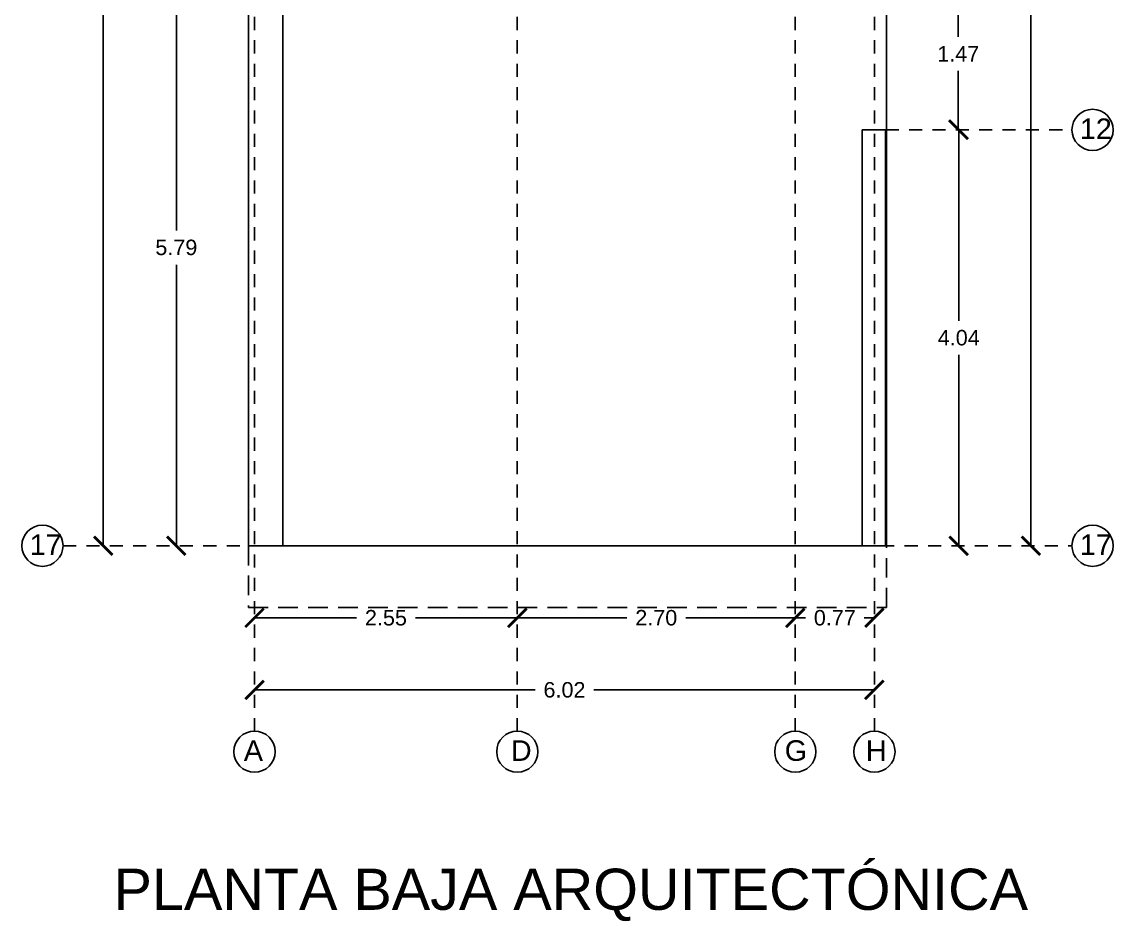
# Model space of a CAD drawing. Header units: metres. Extents: x -5 to 105, y 23 to 139.
# Drawn here: x 22.56 to 33.16, y 116.49 to 125.22 of the extents above; entities that cross this region are included whole.
import ezdxf

# ---------------------------------------------------------------- set-up
doc = ezdxf.new("R2010")
doc.units = ezdxf.units.M
doc.linetypes.add('DASHED2', pattern=[9.525, 6.35, -3.175])
for name, color, linetype in [('Cotas', 1, 'Continuous'), ('Ejes', 30, 'DASHED2'), ('Muros', 8, 'Continuous'), ('Proyecciones', 254, 'DASHED2'), ('Textos', 7, 'Continuous')]:
    doc.layers.add(name, color=color, linetype=linetype)
doc.styles.get("Standard").update_dxf_attribs({"font": 'arial.ttf'})
doc.dimstyles.new('Cotas', dxfattribs={"dimtxt": 0.15, "dimasz": 0.18, "dimexe": 0.18, "dimexo": 0.0625, "dimgap": 0.09, "dimtad": 0, "dimtih": 1, "dimtoh": 1, "dimzin": 0, "dimdsep": 46, "dimtxsty": 'Standard', "dimblk": 'ARCHTICK', "dimcen": 0.09, "dimse1": 1, "dimse2": 1, "dimclre": 30, "dimadec": 0, "dimazin": 0, "dimtfac": 1, "dimtofl": 0, "dimtmove": 0, "dimatfit": 3, "dimfxl": 1, "dimtolj": 1, "dimtzin": 0, "dimarcsym": 0})

# ---------------------------------------------------------------- blocks, each defined once
blk = doc.blocks.new('_ArchTick')
at = {"color": 0, "linetype": 'ByBlock', "const_width": 0.15}
blk.add_lwpolyline([(-0.5, -0.5), (0.5, 0.5)], dxfattribs=at)
blk = doc.blocks.new('*D51')
at = {"layer": 'Cotas', "color": 0, "lineweight": -2, "ltscale": 0.03, "transparency": 16777216}
for p, q in [((24.061, 125.929), (24.061, 123.199)), ((24.061, 120.136), (24.061, 122.866))]:
    blk.add_line(p, q, dxfattribs=at)
at = {"layer": 'Defpoints', "color": 0, "ltscale": 0.03, "transparency": 16777216}
for p in [(24.061, 125.929), (25.096, 125.929), (24.761, 120.136)]:
    blk.add_point(p, dxfattribs=at)
at = {"layer": 'Cotas', "color": 0, "lineweight": -2, "ltscale": 0.03, "transparency": 16777216, "xscale": 0.18, "yscale": 0.18, "zscale": 0.18}
for p, rotation in [((24.061, 125.929), 90), ((24.061, 120.136), 270)]:
    blk.add_blockref('_ArchTick', p, dxfattribs=dict(at, rotation=rotation))
at = {"layer": 'Cotas', "color": 0, "ltscale": 0.03, "transparency": 16777216, "insert": (24.061, 123.033), "char_height": 0.15, "attachment_point": 5}
blk.add_mtext('\\A1;5.79', dxfattribs=at)
blk = doc.blocks.new('*D55')
at = {"layer": 'Cotas', "color": 0, "lineweight": -2, "ltscale": 0.03, "transparency": 16777216}
for p, q in [((23.351, 136.579), (23.351, 128.342)), ((23.351, 120.136), (23.351, 128.009))]:
    blk.add_line(p, q, dxfattribs=at)
at = {"layer": 'Defpoints', "color": 0, "ltscale": 0.03, "transparency": 16777216}
for p in [(23.351, 136.579), (23.351, 136.579), (24.061, 120.136)]:
    blk.add_point(p, dxfattribs=at)
at = {"layer": 'Cotas', "color": 0, "lineweight": -2, "ltscale": 0.03, "transparency": 16777216, "xscale": 0.18, "yscale": 0.18, "zscale": 0.18}
for p, rotation in [((23.351, 136.579), 90), ((23.351, 120.136), 270)]:
    blk.add_blockref('_ArchTick', p, dxfattribs=dict(at, rotation=rotation))
at = {"layer": 'Cotas', "color": 0, "ltscale": 0.03, "transparency": 16777216, "insert": (23.351, 128.175), "char_height": 0.15, "attachment_point": 5}
blk.add_mtext('\\A1;16.44', dxfattribs=at)
blk = doc.blocks.new('*D56')
at = {"layer": 'Cotas', "color": 0, "lineweight": -2, "ltscale": 0.03, "transparency": 16777216}
for p, q in [((31.658, 124.175), (31.658, 122.322)), ((31.658, 120.136), (31.658, 121.989))]:
    blk.add_line(p, q, dxfattribs=at)
at = {"layer": 'Defpoints', "color": 0, "ltscale": 0.03, "transparency": 16777216}
for p in [(30.948, 124.175), (30.958, 120.136), (31.658, 120.136)]:
    blk.add_point(p, dxfattribs=at)
at = {"layer": 'Cotas', "color": 0, "lineweight": -2, "ltscale": 0.03, "transparency": 16777216, "xscale": 0.18, "yscale": 0.18, "zscale": 0.18}
for p, rotation in [((31.658, 124.175), 90), ((31.658, 120.136), 270)]:
    blk.add_blockref('_ArchTick', p, dxfattribs=dict(at, rotation=rotation))
at = {"layer": 'Cotas', "color": 0, "ltscale": 0.03, "transparency": 16777216, "insert": (31.658, 122.156), "char_height": 0.15, "attachment_point": 5}
blk.add_mtext('\\A1;4.04', dxfattribs=at)
blk = doc.blocks.new('*D57')
at = {"layer": 'Cotas', "color": 0, "lineweight": -2, "ltscale": 0.03, "transparency": 16777216}
for p, q in [((31.653, 125.648), (31.653, 125.08)), ((31.653, 124.18), (31.653, 124.749))]:
    blk.add_line(p, q, dxfattribs=at)
at = {"layer": 'Defpoints', "color": 0, "ltscale": 0.03, "transparency": 16777216}
for p in [(29.982, 125.648), (30.953, 124.18), (31.653, 124.18)]:
    blk.add_point(p, dxfattribs=at)
at = {"layer": 'Cotas', "color": 0, "lineweight": -2, "ltscale": 0.03, "transparency": 16777216, "xscale": 0.18, "yscale": 0.18, "zscale": 0.18}
for p, rotation in [((31.653, 125.648), 90), ((31.653, 124.18), 270)]:
    blk.add_blockref('_ArchTick', p, dxfattribs=dict(at, rotation=rotation))
at = {"layer": 'Cotas', "color": 0, "ltscale": 0.03, "transparency": 16777216, "insert": (31.653, 124.914), "char_height": 0.15, "attachment_point": 5}
blk.add_mtext('\\A1;1.47', dxfattribs=at)
blk = doc.blocks.new('*D61')
at = {"layer": 'Cotas', "color": 0, "lineweight": -2, "ltscale": 0.03, "transparency": 16777216}
for p, q in [((32.358, 136.579), (32.358, 128.524)), ((32.358, 120.136), (32.358, 128.191))]:
    blk.add_line(p, q, dxfattribs=at)
at = {"layer": 'Defpoints', "color": 0, "ltscale": 0.03, "transparency": 16777216}
for p in [(31.653, 136.579), (32.358, 136.579), (31.783, 120.136)]:
    blk.add_point(p, dxfattribs=at)
at = {"layer": 'Cotas', "color": 0, "lineweight": -2, "ltscale": 0.03, "transparency": 16777216, "xscale": 0.18, "yscale": 0.18, "zscale": 0.18}
for p, rotation in [((32.358, 136.579), 90), ((32.358, 120.136), 270)]:
    blk.add_blockref('_ArchTick', p, dxfattribs=dict(at, rotation=rotation))
at = {"layer": 'Cotas', "color": 0, "ltscale": 0.03, "transparency": 16777216, "insert": (32.358, 128.358), "char_height": 0.15, "attachment_point": 5}
blk.add_mtext('\\A1;16.44', dxfattribs=at)
blk = doc.blocks.new('*D74')
at = {"layer": 'Cotas', "color": 0, "lineweight": -2, "transparency": 16777216}
for p, q in [((27.372, 119.436), (28.435, 119.436)), ((30.071, 119.436), (29.007, 119.436))]:
    blk.add_line(p, q, dxfattribs=at)
at = {"layer": 'Defpoints', "color": 0, "transparency": 16777216}
for p in [(27.372, 119.436), (30.071, 119.436), (30.071, 119.436)]:
    blk.add_point(p, dxfattribs=at)
at = {"layer": 'Cotas', "color": 0, "lineweight": -2, "transparency": 16777216, "xscale": 0.18, "yscale": 0.18, "zscale": 0.18, "rotation": 180}
blk.add_blockref('_ArchTick', (27.372, 119.436), dxfattribs=at)
at = {"layer": 'Cotas', "color": 0, "lineweight": -2, "transparency": 16777216, "xscale": 0.18, "yscale": 0.18, "zscale": 0.18}
blk.add_blockref('_ArchTick', (30.071, 119.436), dxfattribs=at)
at = {"layer": 'Cotas', "color": 0, "transparency": 16777216, "insert": (28.721, 119.436), "char_height": 0.15, "attachment_point": 5}
blk.add_mtext('\\A1;2.70', dxfattribs=at)
blk = doc.blocks.new('*D75')
at = {"layer": 'Cotas', "color": 0, "lineweight": -2, "transparency": 16777216}
for p, q in [((24.82, 119.436), (25.809, 119.436)), ((27.372, 119.436), (26.382, 119.436))]:
    blk.add_line(p, q, dxfattribs=at)
at = {"layer": 'Defpoints', "color": 0, "transparency": 16777216}
for p in [(24.82, 119.436), (27.372, 119.436), (27.372, 119.436)]:
    blk.add_point(p, dxfattribs=at)
at = {"layer": 'Cotas', "color": 0, "lineweight": -2, "transparency": 16777216, "xscale": 0.18, "yscale": 0.18, "zscale": 0.18, "rotation": 180}
blk.add_blockref('_ArchTick', (24.82, 119.436), dxfattribs=at)
at = {"layer": 'Cotas', "color": 0, "lineweight": -2, "transparency": 16777216, "xscale": 0.18, "yscale": 0.18, "zscale": 0.18}
blk.add_blockref('_ArchTick', (27.372, 119.436), dxfattribs=at)
at = {"layer": 'Cotas', "color": 0, "transparency": 16777216, "insert": (26.096, 119.436), "char_height": 0.15, "attachment_point": 5}
blk.add_mtext('\\A1;2.55', dxfattribs=at)
blk = doc.blocks.new('*D76')
at = {"layer": 'Cotas', "color": 0, "lineweight": -2, "transparency": 16777216}
for p, q in [((24.82, 118.736), (27.545, 118.736)), ((30.839, 118.736), (28.114, 118.736))]:
    blk.add_line(p, q, dxfattribs=at)
at = {"layer": 'Defpoints', "color": 0, "transparency": 16777216}
for p in [(24.82, 118.736), (30.839, 118.736), (30.839, 118.736)]:
    blk.add_point(p, dxfattribs=at)
at = {"layer": 'Cotas', "color": 0, "lineweight": -2, "transparency": 16777216, "xscale": 0.18, "yscale": 0.18, "zscale": 0.18, "rotation": 180}
blk.add_blockref('_ArchTick', (24.82, 118.736), dxfattribs=at)
at = {"layer": 'Cotas', "color": 0, "lineweight": -2, "transparency": 16777216, "xscale": 0.18, "yscale": 0.18, "zscale": 0.18}
blk.add_blockref('_ArchTick', (30.839, 118.736), dxfattribs=at)
at = {"layer": 'Cotas', "color": 0, "transparency": 16777216, "insert": (27.83, 118.736), "char_height": 0.15, "attachment_point": 5}
blk.add_mtext('\\A1;6.02', dxfattribs=at)
blk = doc.blocks.new('*D78')
at = {"layer": 'Cotas', "color": 0, "lineweight": -2, "transparency": 16777216}
for p, q in [((30.071, 119.436), (30.17, 119.436)), ((30.839, 119.436), (30.74, 119.436))]:
    blk.add_line(p, q, dxfattribs=at)
at = {"layer": 'Defpoints', "color": 0, "transparency": 16777216}
for p in [(30.071, 119.436), (30.839, 119.436), (30.839, 119.436)]:
    blk.add_point(p, dxfattribs=at)
at = {"layer": 'Cotas', "color": 0, "lineweight": -2, "transparency": 16777216, "xscale": 0.18, "yscale": 0.18, "zscale": 0.18, "rotation": 180}
blk.add_blockref('_ArchTick', (30.071, 119.436), dxfattribs=at)
at = {"layer": 'Cotas', "color": 0, "lineweight": -2, "transparency": 16777216, "xscale": 0.18, "yscale": 0.18, "zscale": 0.18}
blk.add_blockref('_ArchTick', (30.839, 119.436), dxfattribs=at)
at = {"layer": 'Cotas', "color": 0, "transparency": 16777216, "insert": (30.455, 119.436), "char_height": 0.15, "attachment_point": 5}
blk.add_mtext('\\A1;0.77', dxfattribs=at)

msp = doc.modelspace()

# ---------------------------------------------------------------- linework, layer by layer
at = {"layer": 'Cotas'}
for centre in [(32.9577, 124.1754), (22.7607, 120.1361), (32.9577, 120.1361), (24.8199, 118.1361), (27.3716, 118.1361), (30.071, 118.1361), (30.8395, 118.1361)]:
    msp.add_circle(centre, 0.2, dxfattribs=at)
at = {"layer": 'Ejes', "ltscale": 0.02}
for points in [[(24.8199, 138.4382), (24.8199, 118.3361)], [(27.3716, 138.4382), (27.3716, 118.3361)], [(30.071, 138.4382), (30.071, 118.3361)], [(30.8393, 138.4382), (30.8395, 118.3361)], [(30.7212, 124.1754), (32.7577, 124.1754)], [(22.9607, 120.1361), (32.7577, 120.1361)]]:
    msp.add_lwpolyline(points, dxfattribs=at)
at = {"layer": 'Muros'}
for points in [[(28.0021, 136.6382), (30.9577, 136.6382), (30.9577, 120.1361)], [(30.7212, 120.1361), (30.7212, 124.1754), (30.9478, 124.1754), (30.9478, 120.1361), (30.9478, 124.1754), (30.7212, 124.1754), (30.7212, 120.1361), (30.9577, 120.1361)], [(25.0957, 120.1361), (30.7212, 120.1361)]]:
    msp.add_lwpolyline(points, dxfattribs=at)
for points in [[(24.7608, 122.7863), (24.7608, 134.7072)], [(25.0957, 120.1361), (24.7608, 120.1361), (24.7608, 134.7072), (27.677, 134.7072), (27.677, 134.5299), (24.9381, 134.5299), (24.9381, 128.5201), (26.3272, 128.5201), (26.3272, 126.796), (26.1401, 126.796), (26.1401, 128.3428), (24.9381, 128.3428), (24.9381, 126.0374), (26.3272, 126.0374), (26.3272, 125.8601), (25.0957, 125.8601)]]:
    msp.add_lwpolyline(points, close=True, dxfattribs=at)
at = {"layer": 'Proyecciones', "ltscale": 0.03}
msp.add_lwpolyline([(24.7608, 120.1361), (24.7608, 119.5361), (30.9577, 119.5361), (30.9577, 120.1361)], dxfattribs=at)

# ---------------------------------------------------------------- texts
at = {"layer": 'Cotas', "char_height": 0.2, "attachment_point": 1}
for s, insert in [('12', (32.8338, 124.2861)), ('17', (22.6368, 120.2468)), ('17', (32.8338, 120.2468)), ('A', (24.7162, 118.2468)), ('D', (27.3094, 118.2468)), ('G', (29.9686, 118.2468)), ('H', (30.7556, 118.2468))]:
    msp.add_mtext_dynamic_manual_height_columns(s, width=0.39978, gutter_width=12.5, heights=[0], dxfattribs=dict(at, insert=insert))
at = {"layer": 'Textos', "insert": (23.4517, 116.9997), "char_height": 0.4, "attachment_point": 1}
msp.add_mtext_dynamic_manual_height_columns('PLANTA BAJA ARQUITECTÓNICA', width=10.004826, gutter_width=3.5698, heights=[0.4231], dxfattribs=at)

# ---------------------------------------------------------------- dimensions: what is measured, and where the dimension line sits
at = {"layer": 'Cotas', "ltscale": 0.03}
dim = msp.add_linear_dim(base=(23.3513, 136.5791), p1=(24.0607, 120.1361), p2=(23.3513, 136.5791), angle=90, dimstyle='Cotas', dxfattribs=at)
dim.commit()
dim.dimension.update_dxf_attribs({"geometry": '*D55', "text_midpoint": (23.3513, 128.1754), "dimtype": 160})
for base, p1, p2, picture, middle in [((32.3577, 136.5791), (31.7827, 120.1361), (31.6528, 136.5791), '*D61', (32.3577, 128.3576)), ((24.0607, 125.9291), (24.7608, 120.1361), (25.0957, 125.9291), '*D51', (24.0607, 123.0326)), ((31.6528, 124.1803), (29.9823, 125.6483), (30.9528, 124.1803), '*D57', (31.6528, 124.9143)), ((31.6577, 120.1361), (30.9478, 124.1754), (30.9577, 120.1361), '*D56', (31.6577, 122.1557))]:
    dim = msp.add_linear_dim(base=base, p1=p1, p2=p2, angle=90, dimstyle='Cotas', dxfattribs=at)
    dim.commit()
    dim.dimension.update_dxf_attribs({"geometry": picture, "text_midpoint": middle})
at = {"layer": 'Cotas'}
for base, p1, p2, picture, middle in [((27.3716, 119.4361), (24.8199, 119.4361), (27.3716, 119.4361), '*D75', (26.0957, 119.4361)), ((30.071, 119.4361), (27.3716, 119.4361), (30.071, 119.4361), '*D74', (28.7213, 119.4361)), ((30.8395, 119.4361), (30.071, 119.4361), (30.8395, 119.4361), '*D78', (30.4552, 119.4361)), ((30.8395, 118.7361), (24.8199, 118.7361), (30.8395, 118.7361), '*D76', (27.8297, 118.7361))]:
    dim = msp.add_linear_dim(base=base, p1=p1, p2=p2, dimstyle='Cotas', dxfattribs=at)
    dim.commit()
    dim.dimension.update_dxf_attribs({"geometry": picture, "text_midpoint": middle})

doc.saveas('drawing.dxf')
